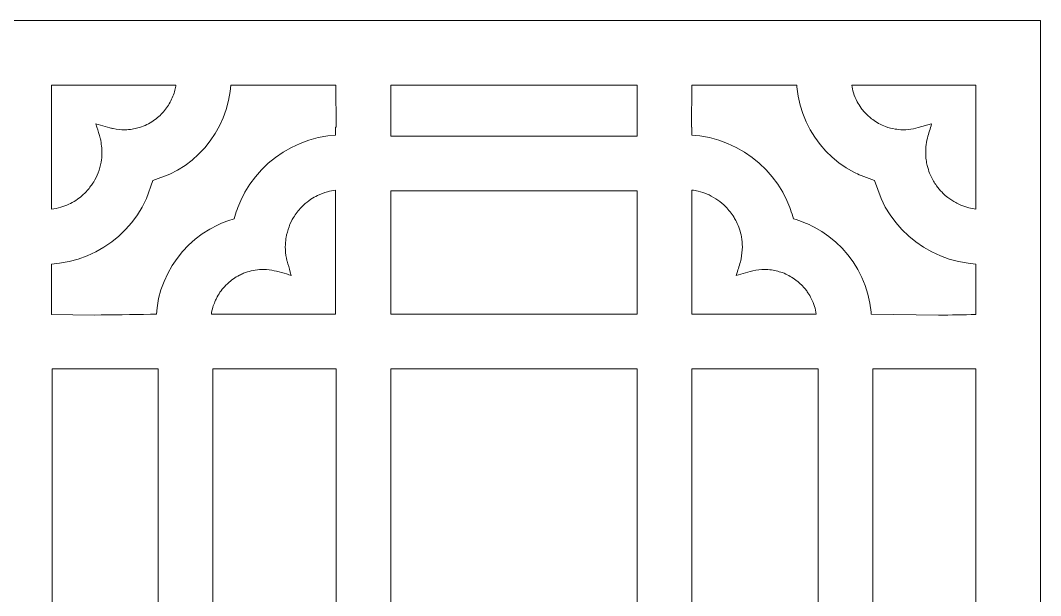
# Model space of a CAD drawing. Header units: centimetres. Extents: x 1.9 to 27.5, y 3.5 to 9.5.
# Drawn here: x 22.19 to 27.5, y 6.51 to 9.5 of the extents above; entities that cross this region are included whole.
import ezdxf

# ---------------------------------------------------------------- set-up
doc = ezdxf.new("R2010")
doc.units = ezdxf.units.CM
doc.header["$MEASUREMENT"] = 0
doc.layers.add('layer 1', color=7, linetype='Continuous')

msp = doc.modelspace()

# ---------------------------------------------------------------- linework, layer by layer
at = {"layer": 'layer 1', "color": 250, "lineweight": 9}
for points, knots in [([(27.5, 9.5), (27.5, 9.5), (27.5, 3.5124), (27.5, 3.5124), (27.5, 3.5124), (27.5, 3.5124), (15.51855, 3.5124), (15.51855, 3.5124), (15.51855, 3.5124), (15.51855, 3.5124), (15.51855, 9.5), (15.51855, 9.5), (15.51855, 9.5), (15.51855, 9.5), (27.5, 9.5), (27.5, 9.5)], [0, 0, 0, 0, 0.2, 0.2, 0.2, 0.2, 0.4, 0.4, 0.4, 0.4, 0.6, 0.6, 0.6, 0.6, 1, 1, 1, 1]), ([(22.99919, 9.16376), (22.99919, 9.16376), (22.35221, 9.16376), (22.35221, 9.16376), (22.35221, 9.16376), (22.35221, 9.16376), (22.35221, 8.51764), (22.35221, 8.51764)], [0, 0, 0, 0, 0.3333333, 0.3333333, 0.3333333, 0.3333333, 1, 1, 1, 1]), ([(23.33628, 8.56189), (23.33628, 8.56189), (23.35846, 8.60557), (23.35846, 8.60557), (23.35846, 8.60557), (23.35846, 8.60557), (23.38418, 8.64708), (23.38418, 8.64708), (23.38418, 8.64708), (23.38418, 8.64708), (23.41312, 8.6862), (23.41312, 8.6862), (23.41312, 8.6862), (23.41312, 8.6862), (23.4452, 8.72272), (23.4452, 8.72272), (23.4452, 8.72272), (23.4452, 8.72272), (23.48016, 8.75649), (23.48016, 8.75649), (23.48016, 8.75649), (23.48016, 8.75649), (23.5178, 8.78727), (23.5178, 8.78727), (23.5178, 8.78727), (23.5178, 8.78727), (23.55795, 8.81488), (23.55795, 8.81488), (23.55795, 8.81488), (23.55795, 8.81488), (23.60048, 8.83915), (23.60048, 8.83915), (23.60048, 8.83915), (23.60048, 8.83915), (23.64509, 8.85984), (23.64509, 8.85984), (23.64509, 8.85984), (23.64509, 8.85984), (23.69163, 8.87679), (23.69163, 8.87679), (23.69163, 8.87679), (23.69163, 8.87679), (23.73991, 8.88981), (23.73991, 8.88981), (23.73991, 8.88981), (23.73991, 8.88981), (23.78972, 8.89869), (23.78972, 8.89869), (23.78972, 8.89869), (23.78972, 8.89869), (23.83061, 8.90234), (23.83061, 8.90234), (23.83061, 8.90234), (23.83061, 8.90234), (23.83061, 8.94433), (23.83061, 8.94433), (23.83061, 8.94433), (23.83061, 8.94433), (23.83254, 8.94496), (23.83254, 8.94496), (23.83254, 8.94496), (23.83254, 8.94496), (23.83088, 9.16376), (23.83088, 9.16376), (23.83088, 9.16376), (23.83088, 9.16376), (23.28499, 9.16376), (23.28499, 9.16376), (23.28499, 9.16376), (23.28499, 9.16376), (23.28185, 9.12953), (23.28185, 9.12953), (23.28185, 9.12953), (23.28185, 9.12953), (23.27356, 9.08259), (23.27356, 9.08259), (23.27356, 9.08259), (23.27356, 9.08259), (23.26138, 9.03704), (23.26138, 9.03704), (23.26138, 9.03704), (23.26138, 9.03704), (23.24549, 8.99311), (23.24549, 8.99311), (23.24549, 8.99311), (23.24549, 8.99311), (23.22614, 8.95097), (23.22614, 8.95097), (23.22614, 8.95097), (23.22614, 8.95097), (23.20349, 8.91079), (23.20349, 8.91079), (23.20349, 8.91079), (23.20349, 8.91079), (23.17774, 8.87276), (23.17774, 8.87276), (23.17774, 8.87276), (23.17774, 8.87276), (23.14896, 8.83708), (23.14896, 8.83708), (23.14896, 8.83708), (23.14896, 8.83708), (23.11745, 8.80386), (23.11745, 8.80386), (23.11745, 8.80386), (23.11745, 8.80386), (23.08335, 8.77329), (23.08335, 8.77329), (23.08335, 8.77329), (23.08335, 8.77329), (23.04678, 8.74559), (23.04678, 8.74559), (23.04678, 8.74559), (23.04678, 8.74559), (23.00797, 8.72091), (23.00797, 8.72091), (23.00797, 8.72091), (23.00797, 8.72091), (22.96689, 8.69931), (22.96689, 8.69931), (22.96689, 8.69931), (22.96689, 8.69931), (22.87971, 8.66722), (22.87971, 8.66722), (22.87971, 8.66722), (22.87971, 8.66722), (22.84667, 8.57266), (22.84667, 8.57266), (22.84667, 8.57266), (22.84667, 8.57266), (22.82431, 8.52873), (22.82431, 8.52873), (22.82431, 8.52873), (22.82431, 8.52873), (22.79869, 8.48719), (22.79869, 8.48719), (22.79869, 8.48719), (22.79869, 8.48719), (22.76966, 8.44807), (22.76966, 8.44807), (22.76966, 8.44807), (22.76966, 8.44807), (22.73762, 8.41154), (22.73762, 8.41154), (22.73762, 8.41154), (22.73762, 8.41154), (22.70266, 8.37779), (22.70266, 8.37779), (22.70266, 8.37779), (22.70266, 8.37779), (22.66499, 8.34702), (22.66499, 8.34702), (22.66499, 8.34702), (22.66499, 8.34702), (22.62482, 8.31939), (22.62482, 8.31939), (22.62482, 8.31939), (22.62482, 8.31939), (22.58239, 8.29513), (22.58239, 8.29513), (22.58239, 8.29513), (22.58239, 8.29513), (22.53778, 8.27442), (22.53778, 8.27442), (22.53778, 8.27442), (22.53778, 8.27442), (22.4912, 8.25746), (22.4912, 8.25746), (22.4912, 8.25746), (22.4912, 8.25746), (22.44292, 8.24445), (22.44292, 8.24445), (22.44292, 8.24445), (22.44292, 8.24445), (22.3931, 8.23559), (22.3931, 8.23559), (22.3931, 8.23559), (22.3931, 8.23559), (22.35221, 8.23195), (22.35221, 8.23195), (22.35221, 8.23195), (22.35221, 8.23195), (22.35221, 7.96931), (22.35221, 7.96931), (22.35221, 7.96931), (22.35221, 7.96931), (22.57287, 7.96656), (22.57287, 7.96656)], [0, 0, 0, 0, 0.0208333, 0.0208333, 0.0208333, 0.0208333, 0.0416667, 0.0416667, 0.0416667, 0.0416667, 0.0625, 0.0625, 0.0625, 0.0625, 0.0833333, 0.0833333, 0.0833333, 0.0833333, 0.1041667, 0.1041667, 0.1041667, 0.1041667, 0.125, 0.125, 0.125, 0.125, 0.1458333, 0.1458333, 0.1458333, 0.1458333, 0.1666667, 0.1666667, 0.1666667, 0.1666667, 0.1875, 0.1875, 0.1875, 0.1875, 0.2083333, 0.2083333, 0.2083333, 0.2083333, 0.2291667, 0.2291667, 0.2291667, 0.2291667, 0.25, 0.25, 0.25, 0.25, 0.2708333, 0.2708333, 0.2708333, 0.2708333, 0.2916667, 0.2916667, 0.2916667, 0.2916667, 0.3125, 0.3125, 0.3125, 0.3125, 0.3333333, 0.3333333, 0.3333333, 0.3333333, 0.3541667, 0.3541667, 0.3541667, 0.3541667, 0.375, 0.375, 0.375, 0.375, 0.3958333, 0.3958333, 0.3958333, 0.3958333, 0.4166667, 0.4166667, 0.4166667, 0.4166667, 0.4375, 0.4375, 0.4375, 0.4375, 0.4583333, 0.4583333, 0.4583333, 0.4583333, 0.4791667, 0.4791667, 0.4791667, 0.4791667, 0.5, 0.5, 0.5, 0.5, 0.5208333, 0.5208333, 0.5208333, 0.5208333, 0.5416667, 0.5416667, 0.5416667, 0.5416667, 0.5625, 0.5625, 0.5625, 0.5625, 0.5833333, 0.5833333, 0.5833333, 0.5833333, 0.6041667, 0.6041667, 0.6041667, 0.6041667, 0.625, 0.625, 0.625, 0.625, 0.6458333, 0.6458333, 0.6458333, 0.6458333, 0.6666667, 0.6666667, 0.6666667, 0.6666667, 0.6875, 0.6875, 0.6875, 0.6875, 0.7083333, 0.7083333, 0.7083333, 0.7083333, 0.7291667, 0.7291667, 0.7291667, 0.7291667, 0.75, 0.75, 0.75, 0.75, 0.7708333, 0.7708333, 0.7708333, 0.7708333, 0.7916667, 0.7916667, 0.7916667, 0.7916667, 0.8125, 0.8125, 0.8125, 0.8125, 0.8333333, 0.8333333, 0.8333333, 0.8333333, 0.8541667, 0.8541667, 0.8541667, 0.8541667, 0.875, 0.875, 0.875, 0.875, 0.8958333, 0.8958333, 0.8958333, 0.8958333, 0.9166667, 0.9166667, 0.9166667, 0.9166667, 0.9375, 0.9375, 0.9375, 0.9375, 0.9583333, 0.9583333, 0.9583333, 0.9583333, 1, 1, 1, 1]), ([(22.65608, 8.94095), (22.66163, 8.93955), (22.66716, 8.93823), (22.6727, 8.93707), (22.6727, 8.93707), (22.69287, 8.93285), (22.71322, 8.93073), (22.73383, 8.93083), (22.73383, 8.93083), (22.74661, 8.93104), (22.75927, 8.93204), (22.77184, 8.93421), (22.77184, 8.93421), (22.78162, 8.9359), (22.79132, 8.93801), (22.80092, 8.94049), (22.80092, 8.94049), (22.82645, 8.94723), (22.85107, 8.95791), (22.8733, 8.97224), (22.8733, 8.97224), (22.89381, 8.9855), (22.91258, 9.00106), (22.92948, 9.01876), (22.92948, 9.01876), (22.93702, 9.0269), (22.94406, 9.03531), (22.95065, 9.04429), (22.95065, 9.04429), (22.96405, 9.06317), (22.9751, 9.08392), (22.98374, 9.10542), (22.98374, 9.10542), (22.98776, 9.1157), (22.99116, 9.12611), (22.99378, 9.13684), (22.99378, 9.13684), (22.99592, 9.14575), (22.99779, 9.15467), (22.99919, 9.16376)], [0, 0, 0, 0, 0.0909091, 0.0909091, 0.0909091, 0.0909091, 0.1818182, 0.1818182, 0.1818182, 0.1818182, 0.2727273, 0.2727273, 0.2727273, 0.2727273, 0.3636364, 0.3636364, 0.3636364, 0.3636364, 0.4545455, 0.4545455, 0.4545455, 0.4545455, 0.5454545, 0.5454545, 0.5454545, 0.5454545, 0.6363636, 0.6363636, 0.6363636, 0.6363636, 0.7272727, 0.7272727, 0.7272727, 0.7272727, 0.8181818, 0.8181818, 0.8181818, 0.8181818, 1, 1, 1, 1]), ([(24.11716, 8.89681), (24.11716, 8.89681), (25.40091, 8.89681), (25.40091, 8.89681), (25.40091, 8.89681), (25.40091, 8.89681), (25.40091, 9.16376), (25.40091, 9.16376), (25.40091, 9.16376), (25.40091, 9.16376), (24.11716, 9.16376), (24.11716, 9.16376), (24.11716, 9.16376), (24.11716, 9.16376), (24.11716, 8.89681), (24.11716, 8.89681)], [0, 0, 0, 0, 0.2, 0.2, 0.2, 0.2, 0.4, 0.4, 0.4, 0.4, 0.6, 0.6, 0.6, 0.6, 1, 1, 1, 1]), ([(26.24811, 9.05962), (26.24811, 9.05962), (26.23776, 9.10589), (26.23776, 9.10589), (26.23776, 9.10589), (26.23776, 9.10589), (26.23147, 9.15339), (26.23147, 9.15339), (26.23147, 9.15339), (26.23147, 9.15339), (26.23078, 9.16376), (26.23078, 9.16376), (26.23078, 9.16376), (26.23078, 9.16376), (25.68507, 9.16376), (25.68507, 9.16376), (25.68507, 9.16376), (25.68507, 9.16376), (25.68341, 8.94496), (25.68341, 8.94496), (25.68341, 8.94496), (25.68341, 8.94496), (25.68537, 8.94433), (25.68537, 8.94433), (25.68537, 8.94433), (25.68537, 8.94433), (25.68537, 8.90234), (25.68537, 8.90234), (25.68537, 8.90234), (25.68537, 8.90234), (25.72622, 8.89869), (25.72622, 8.89869), (25.72622, 8.89869), (25.72622, 8.89869), (25.77608, 8.88981), (25.77608, 8.88981), (25.77608, 8.88981), (25.77608, 8.88981), (25.82436, 8.87679), (25.82436, 8.87679), (25.82436, 8.87679), (25.82436, 8.87679), (25.87089, 8.85986), (25.87089, 8.85986), (25.87089, 8.85986), (25.87089, 8.85986), (25.91552, 8.83915), (25.91552, 8.83915), (25.91552, 8.83915), (25.91552, 8.83915), (25.95799, 8.81488), (25.95799, 8.81488), (25.95799, 8.81488), (25.95799, 8.81488), (25.99818, 8.78727), (25.99818, 8.78727), (25.99818, 8.78727), (25.99818, 8.78727), (26.03582, 8.75649), (26.03582, 8.75649), (26.03582, 8.75649), (26.03582, 8.75649), (26.07074, 8.72272), (26.07074, 8.72272), (26.07074, 8.72272), (26.07074, 8.72272), (26.10282, 8.6862), (26.10282, 8.6862), (26.10282, 8.6862), (26.10282, 8.6862), (26.13173, 8.64708), (26.13173, 8.64708), (26.13173, 8.64708), (26.13173, 8.64708), (26.15752, 8.60557), (26.15752, 8.60557), (26.15752, 8.60557), (26.15752, 8.60557), (26.1797, 8.5619), (26.1797, 8.5619)], [0, 0, 0, 0, 0.047619, 0.047619, 0.047619, 0.047619, 0.0952381, 0.0952381, 0.0952381, 0.0952381, 0.1428571, 0.1428571, 0.1428571, 0.1428571, 0.1904762, 0.1904762, 0.1904762, 0.1904762, 0.2380952, 0.2380952, 0.2380952, 0.2380952, 0.2857143, 0.2857143, 0.2857143, 0.2857143, 0.3333333, 0.3333333, 0.3333333, 0.3333333, 0.3809524, 0.3809524, 0.3809524, 0.3809524, 0.4285714, 0.4285714, 0.4285714, 0.4285714, 0.4761905, 0.4761905, 0.4761905, 0.4761905, 0.5238095, 0.5238095, 0.5238095, 0.5238095, 0.5714286, 0.5714286, 0.5714286, 0.5714286, 0.6190476, 0.6190476, 0.6190476, 0.6190476, 0.6666667, 0.6666667, 0.6666667, 0.6666667, 0.7142857, 0.7142857, 0.7142857, 0.7142857, 0.7619048, 0.7619048, 0.7619048, 0.7619048, 0.8095238, 0.8095238, 0.8095238, 0.8095238, 0.8571429, 0.8571429, 0.8571429, 0.8571429, 0.9047619, 0.9047619, 0.9047619, 0.9047619, 1, 1, 1, 1]), ([(26.51679, 9.16376), (26.51876, 9.14979), (26.52216, 9.13612), (26.52597, 9.12252), (26.52597, 9.12252), (26.53138, 9.10681), (26.53784, 9.09162), (26.54543, 9.07682), (26.54543, 9.07682), (26.55154, 9.06516), (26.55826, 9.05407), (26.56594, 9.04336), (26.56594, 9.04336), (26.57123, 9.0362), (26.57678, 9.02934), (26.5828, 9.02282), (26.5828, 9.02282), (26.59597, 9.00843), (26.61056, 8.99545), (26.62623, 8.98375)], [0, 0, 0, 0, 0.1666667, 0.1666667, 0.1666667, 0.1666667, 0.3333333, 0.3333333, 0.3333333, 0.3333333, 0.5, 0.5, 0.5, 0.5, 0.6666667, 0.6666667, 0.6666667, 0.6666667, 1, 1, 1, 1]), ([(27.16373, 8.51766), (27.16373, 8.51766), (27.16373, 9.16376), (27.16373, 9.16376), (27.16373, 9.16376), (27.16373, 9.16376), (26.51679, 9.16376), (26.51679, 9.16376)], [0, 0, 0, 0, 0.3333333, 0.3333333, 0.3333333, 0.3333333, 1, 1, 1, 1]), ([(26.52815, 8.70979), (26.52815, 8.70979), (26.48837, 8.73285), (26.48837, 8.73285), (26.48837, 8.73285), (26.48837, 8.73285), (26.45061, 8.75909), (26.45061, 8.75909), (26.45061, 8.75909), (26.45061, 8.75909), (26.41521, 8.78822), (26.41521, 8.78822), (26.41521, 8.78822), (26.41521, 8.78822), (26.38243, 8.82014), (26.38243, 8.82014), (26.38243, 8.82014), (26.38243, 8.82014), (26.35227, 8.85462), (26.35227, 8.85462), (26.35227, 8.85462), (26.35227, 8.85462), (26.32497, 8.8915), (26.32497, 8.8915), (26.32497, 8.8915), (26.32497, 8.8915), (26.30067, 8.93062), (26.30067, 8.93062), (26.30067, 8.93062), (26.30067, 8.93062), (26.27971, 8.97179), (26.27971, 8.97179), (26.27971, 8.97179), (26.27971, 8.97179), (26.26208, 9.01486), (26.26208, 9.01486), (26.26208, 9.01486), (26.26208, 9.01486), (26.24811, 9.05962), (26.24811, 9.05962)], [0, 0, 0, 0, 0.0909091, 0.0909091, 0.0909091, 0.0909091, 0.1818182, 0.1818182, 0.1818182, 0.1818182, 0.2727273, 0.2727273, 0.2727273, 0.2727273, 0.3636364, 0.3636364, 0.3636364, 0.3636364, 0.4545455, 0.4545455, 0.4545455, 0.4545455, 0.5454545, 0.5454545, 0.5454545, 0.5454545, 0.6363636, 0.6363636, 0.6363636, 0.6363636, 0.7272727, 0.7272727, 0.7272727, 0.7272727, 0.8181818, 0.8181818, 0.8181818, 0.8181818, 1, 1, 1, 1]), ([(26.62623, 8.98375), (26.63593, 8.97653), (26.64601, 8.96974), (26.65666, 8.96382), (26.65666, 8.96382), (26.66844, 8.95744), (26.68063, 8.95212), (26.69306, 8.9471), (26.69306, 8.9471), (26.70974, 8.94162), (26.72659, 8.93732), (26.74387, 8.93427), (26.74387, 8.93427), (26.74867, 8.93343), (26.75344, 8.93272), (26.75842, 8.93206), (26.75842, 8.93206), (26.77618, 8.9308), (26.79409, 8.9301), (26.81189, 8.93209), (26.81189, 8.93209), (26.82935, 8.93408), (26.84655, 8.93739), (26.86358, 8.94193)], [0, 0, 0, 0, 0.1428571, 0.1428571, 0.1428571, 0.1428571, 0.2857143, 0.2857143, 0.2857143, 0.2857143, 0.4285714, 0.4285714, 0.4285714, 0.4285714, 0.5714286, 0.5714286, 0.5714286, 0.5714286, 0.7142857, 0.7142857, 0.7142857, 0.7142857, 1, 1, 1, 1]), ([(22.58807, 8.94372), (22.58807, 8.94372), (22.58274, 8.96109), (22.58274, 8.96109), (22.58274, 8.96109), (22.58274, 8.96109), (22.65608, 8.94095), (22.65608, 8.94095)], [0, 0, 0, 0, 0.3333333, 0.3333333, 0.3333333, 0.3333333, 1, 1, 1, 1]), ([(26.9329, 8.96103), (26.92556, 8.9366), (26.91801, 8.91222), (26.91094, 8.88774), (26.91094, 8.88774), (26.90753, 8.8725), (26.90496, 8.85724), (26.90339, 8.84174), (26.90339, 8.84174), (26.90225, 8.82981), (26.90177, 8.81802), (26.90195, 8.80604), (26.90195, 8.80604), (26.90216, 8.7954), (26.90295, 8.78498), (26.90426, 8.77443), (26.90426, 8.77443), (26.90562, 8.76423), (26.90762, 8.75431), (26.91007, 8.74434), (26.91007, 8.74434), (26.91343, 8.73082), (26.91749, 8.71764), (26.92251, 8.70463), (26.92251, 8.70463), (26.9281, 8.69031), (26.93473, 8.67663), (26.94251, 8.66337), (26.94251, 8.66337), (26.94747, 8.65503), (26.95281, 8.64714), (26.95852, 8.63932), (26.95852, 8.63932), (26.96738, 8.62742), (26.97677, 8.61615), (26.98689, 8.60522)], [0, 0, 0, 0, 0.1, 0.1, 0.1, 0.1, 0.2, 0.2, 0.2, 0.2, 0.3, 0.3, 0.3, 0.3, 0.4, 0.4, 0.4, 0.4, 0.5, 0.5, 0.5, 0.5, 0.6, 0.6, 0.6, 0.6, 0.7, 0.7, 0.7, 0.7, 0.8, 0.8, 0.8, 0.8, 1, 1, 1, 1]), ([(22.47779, 8.56346), (22.50018, 8.57769), (22.52066, 8.59525), (22.53812, 8.61525), (22.53812, 8.61525), (22.55017, 8.62917), (22.56122, 8.64388), (22.57126, 8.65938), (22.57126, 8.65938), (22.57986, 8.67442), (22.58802, 8.68977), (22.59413, 8.70602), (22.59413, 8.70602), (22.60081, 8.7245), (22.60627, 8.74329), (22.6098, 8.76262), (22.6098, 8.76262), (22.61237, 8.77746), (22.61386, 8.79229), (22.61421, 8.80737), (22.61421, 8.80737), (22.61452, 8.83315), (22.61125, 8.85901), (22.60579, 8.8842)], [0, 0, 0, 0, 0.1428571, 0.1428571, 0.1428571, 0.1428571, 0.2857143, 0.2857143, 0.2857143, 0.2857143, 0.4285714, 0.4285714, 0.4285714, 0.4285714, 0.5714286, 0.5714286, 0.5714286, 0.5714286, 0.7142857, 0.7142857, 0.7142857, 0.7142857, 1, 1, 1, 1]), ([(27.16373, 7.96914), (27.16373, 7.96914), (27.16373, 8.23195), (27.16373, 8.23195), (27.16373, 8.23195), (27.16373, 8.23195), (27.12288, 8.23559), (27.12288, 8.23559), (27.12288, 8.23559), (27.12288, 8.23559), (27.07303, 8.24445), (27.07303, 8.24445), (27.07303, 8.24445), (27.07303, 8.24445), (27.02479, 8.25746), (27.02479, 8.25746), (27.02479, 8.25746), (27.02479, 8.25746), (26.97825, 8.27442), (26.97825, 8.27442), (26.97825, 8.27442), (26.97825, 8.27442), (26.93356, 8.29513), (26.93356, 8.29513), (26.93356, 8.29513), (26.93356, 8.29513), (26.89112, 8.31939), (26.89112, 8.31939), (26.89112, 8.31939), (26.89112, 8.31939), (26.85096, 8.34702), (26.85096, 8.34702), (26.85096, 8.34702), (26.85096, 8.34702), (26.81329, 8.37779), (26.81329, 8.37779), (26.81329, 8.37779), (26.81329, 8.37779), (26.77836, 8.41154), (26.77836, 8.41154), (26.77836, 8.41154), (26.77836, 8.41154), (26.74632, 8.44807), (26.74632, 8.44807), (26.74632, 8.44807), (26.74632, 8.44807), (26.71734, 8.48719), (26.71734, 8.48719), (26.71734, 8.48719), (26.71734, 8.48719), (26.69163, 8.52873), (26.69163, 8.52873), (26.69163, 8.52873), (26.69163, 8.52873), (26.6694, 8.57238), (26.6694, 8.57238), (26.6694, 8.57238), (26.6694, 8.57238), (26.63588, 8.66687), (26.63588, 8.66687), (26.63588, 8.66687), (26.63588, 8.66687), (26.56594, 8.692), (26.56594, 8.692)], [0, 0, 0, 0, 0.0588235, 0.0588235, 0.0588235, 0.0588235, 0.1176471, 0.1176471, 0.1176471, 0.1176471, 0.1764706, 0.1764706, 0.1764706, 0.1764706, 0.2352941, 0.2352941, 0.2352941, 0.2352941, 0.2941176, 0.2941176, 0.2941176, 0.2941176, 0.3529412, 0.3529412, 0.3529412, 0.3529412, 0.4117647, 0.4117647, 0.4117647, 0.4117647, 0.4705882, 0.4705882, 0.4705882, 0.4705882, 0.5294118, 0.5294118, 0.5294118, 0.5294118, 0.5882353, 0.5882353, 0.5882353, 0.5882353, 0.6470588, 0.6470588, 0.6470588, 0.6470588, 0.7058824, 0.7058824, 0.7058824, 0.7058824, 0.7647059, 0.7647059, 0.7647059, 0.7647059, 0.8235294, 0.8235294, 0.8235294, 0.8235294, 0.8823529, 0.8823529, 0.8823529, 0.8823529, 1, 1, 1, 1]), ([(23.18358, 7.97051), (23.18358, 7.97051), (23.83061, 7.97051), (23.83061, 7.97051), (23.83061, 7.97051), (23.83061, 7.97051), (23.83061, 8.61663), (23.83061, 8.61663)], [0, 0, 0, 0, 0.3333333, 0.3333333, 0.3333333, 0.3333333, 1, 1, 1, 1]), ([(23.83061, 8.61663), (23.81613, 8.61484), (23.8019, 8.61222), (23.78779, 8.60844), (23.78779, 8.60844), (23.76998, 8.60355), (23.75273, 8.59706), (23.73632, 8.58869), (23.73632, 8.58869), (23.72445, 8.58262), (23.71293, 8.576), (23.70176, 8.56873)], [0, 0, 0, 0, 0.25, 0.25, 0.25, 0.25, 0.5, 0.5, 0.5, 0.5, 1, 1, 1, 1]), ([(24.11716, 7.97051), (24.11716, 7.97051), (25.40091, 7.97051), (25.40091, 7.97051), (25.40091, 7.97051), (25.40091, 7.97051), (25.40091, 8.61241), (25.40091, 8.61241), (25.40091, 8.61241), (25.40091, 8.61241), (24.11716, 8.61241), (24.11716, 8.61241), (24.11716, 8.61241), (24.11716, 8.61241), (24.11716, 7.97051), (24.11716, 7.97051)], [0, 0, 0, 0, 0.2, 0.2, 0.2, 0.2, 0.4, 0.4, 0.4, 0.4, 0.6, 0.6, 0.6, 0.6, 1, 1, 1, 1]), ([(25.68537, 8.61664), (25.68537, 8.61664), (25.68537, 7.97051), (25.68537, 7.97051), (25.68537, 7.97051), (25.68537, 7.97051), (26.33236, 7.97051), (26.33236, 7.97051)], [0, 0, 0, 0, 0.3333333, 0.3333333, 0.3333333, 0.3333333, 1, 1, 1, 1]), ([(25.92211, 8.19303), (25.92887, 8.21505), (25.93655, 8.23697), (25.94096, 8.25965), (25.94096, 8.25965), (25.94476, 8.27988), (25.94694, 8.3003), (25.94755, 8.32089), (25.94755, 8.32089), (25.94712, 8.33853), (25.94568, 8.35603), (25.94271, 8.37345), (25.94271, 8.37345), (25.94013, 8.38696), (25.93681, 8.4001), (25.93262, 8.41318), (25.93262, 8.41318), (25.92818, 8.42662), (25.92293, 8.43972), (25.91661, 8.4524), (25.91661, 8.4524), (25.91267, 8.46), (25.90865, 8.4675), (25.90442, 8.4749), (25.90442, 8.4749), (25.89133, 8.49516), (25.87644, 8.51407), (25.85985, 8.53159), (25.85985, 8.53159), (25.84741, 8.54337), (25.83449, 8.55456), (25.82052, 8.56446), (25.82052, 8.56446), (25.80576, 8.57471), (25.79031, 8.58353), (25.77412, 8.59141), (25.77412, 8.59141), (25.77102, 8.59296), (25.76787, 8.59445), (25.76464, 8.59591), (25.76464, 8.59591), (25.74927, 8.60193), (25.7337, 8.6073), (25.71763, 8.61108), (25.71763, 8.61108), (25.70694, 8.61352), (25.69619, 8.6153), (25.68537, 8.61664)], [0, 0, 0, 0, 0.0769231, 0.0769231, 0.0769231, 0.0769231, 0.1538462, 0.1538462, 0.1538462, 0.1538462, 0.2307692, 0.2307692, 0.2307692, 0.2307692, 0.3076923, 0.3076923, 0.3076923, 0.3076923, 0.3846154, 0.3846154, 0.3846154, 0.3846154, 0.4615385, 0.4615385, 0.4615385, 0.4615385, 0.5384615, 0.5384615, 0.5384615, 0.5384615, 0.6153846, 0.6153846, 0.6153846, 0.6153846, 0.6923077, 0.6923077, 0.6923077, 0.6923077, 0.7692308, 0.7692308, 0.7692308, 0.7692308, 0.8461538, 0.8461538, 0.8461538, 0.8461538, 1, 1, 1, 1]), ([(22.35221, 8.51764), (22.36857, 8.51965), (22.38464, 8.52283), (22.40049, 8.5274), (22.40049, 8.5274), (22.4145, 8.53159), (22.42807, 8.5367), (22.4413, 8.54299), (22.4413, 8.54299), (22.45387, 8.54909), (22.46601, 8.55597), (22.47779, 8.56346)], [0, 0, 0, 0, 0.25, 0.25, 0.25, 0.25, 0.5, 0.5, 0.5, 0.5, 1, 1, 1, 1]), ([(23.21568, 8.43483), (23.24396, 8.44747), (23.27272, 8.45928), (23.30271, 8.4674), (23.30271, 8.4674), (23.31093, 8.49987), (23.32305, 8.53115), (23.33628, 8.56189)], [0, 0, 0, 0, 0.3333333, 0.3333333, 0.3333333, 0.3333333, 1, 1, 1, 1]), ([(23.70176, 8.56873), (23.68805, 8.55963), (23.6753, 8.5496), (23.66334, 8.53839), (23.66334, 8.53839), (23.65941, 8.53464), (23.65557, 8.53082), (23.65181, 8.52689), (23.65181, 8.52689), (23.63684, 8.51087), (23.62344, 8.49326), (23.61156, 8.4749), (23.61156, 8.4749), (23.60262, 8.45925), (23.5941, 8.44332), (23.58799, 8.42638), (23.58799, 8.42638), (23.58144, 8.40792), (23.57634, 8.38919), (23.57254, 8.36998)], [0, 0, 0, 0, 0.1666667, 0.1666667, 0.1666667, 0.1666667, 0.3333333, 0.3333333, 0.3333333, 0.3333333, 0.5, 0.5, 0.5, 0.5, 0.6666667, 0.6666667, 0.6666667, 0.6666667, 1, 1, 1, 1]), ([(26.1797, 8.5619), (26.19293, 8.53117), (26.20502, 8.49987), (26.21323, 8.4674), (26.21323, 8.4674), (26.25072, 8.4572), (26.2863, 8.44176), (26.32097, 8.42448)], [0, 0, 0, 0, 0.3333333, 0.3333333, 0.3333333, 0.3333333, 1, 1, 1, 1]), ([(26.99048, 8.60156), (26.9993, 8.59329), (27.00837, 8.58519), (27.01794, 8.5777), (27.01794, 8.5777), (27.03069, 8.56787), (27.04413, 8.55926), (27.05818, 8.55151), (27.05818, 8.55151), (27.06682, 8.54682), (27.07555, 8.54248), (27.08442, 8.53836), (27.08442, 8.53836), (27.09799, 8.5331), (27.11174, 8.52847), (27.12572, 8.52437), (27.12572, 8.52437), (27.13829, 8.52154), (27.15095, 8.51924), (27.16373, 8.51766)], [0, 0, 0, 0, 0.1666667, 0.1666667, 0.1666667, 0.1666667, 0.3333333, 0.3333333, 0.3333333, 0.3333333, 0.5, 0.5, 0.5, 0.5, 0.6666667, 0.6666667, 0.6666667, 0.6666667, 1, 1, 1, 1]), ([(22.92145, 8.09723), (22.92145, 8.09723), (22.93729, 8.14118), (22.93729, 8.14118), (22.93729, 8.14118), (22.93729, 8.14118), (22.95663, 8.18332), (22.95663, 8.18332), (22.95663, 8.18332), (22.95663, 8.18332), (22.97933, 8.22348), (22.97933, 8.22348), (22.97933, 8.22348), (22.97933, 8.22348), (23.00509, 8.2615), (23.00509, 8.2615), (23.00509, 8.2615), (23.00509, 8.2615), (23.03386, 8.29721), (23.03386, 8.29721), (23.03386, 8.29721), (23.03386, 8.29721), (23.06537, 8.33044), (23.06537, 8.33044), (23.06537, 8.33044), (23.06537, 8.33044), (23.09951, 8.36097), (23.09951, 8.36097), (23.09951, 8.36097), (23.09951, 8.36097), (23.136, 8.38868), (23.136, 8.38868), (23.136, 8.38868), (23.136, 8.38868), (23.1749, 8.41337), (23.1749, 8.41337), (23.1749, 8.41337), (23.1749, 8.41337), (23.21568, 8.43483), (23.21568, 8.43483)], [0, 0, 0, 0, 0.0909091, 0.0909091, 0.0909091, 0.0909091, 0.1818182, 0.1818182, 0.1818182, 0.1818182, 0.2727273, 0.2727273, 0.2727273, 0.2727273, 0.3636364, 0.3636364, 0.3636364, 0.3636364, 0.4545455, 0.4545455, 0.4545455, 0.4545455, 0.5454545, 0.5454545, 0.5454545, 0.5454545, 0.6363636, 0.6363636, 0.6363636, 0.6363636, 0.7272727, 0.7272727, 0.7272727, 0.7272727, 0.8181818, 0.8181818, 0.8181818, 0.8181818, 1, 1, 1, 1]), ([(26.32097, 8.42448), (26.32097, 8.42448), (26.36077, 8.40142), (26.36077, 8.40142), (26.36077, 8.40142), (26.36077, 8.40142), (26.39846, 8.3752), (26.39846, 8.3752), (26.39846, 8.3752), (26.39846, 8.3752), (26.43386, 8.34603), (26.43386, 8.34603), (26.43386, 8.34603), (26.43386, 8.34603), (26.46668, 8.31415), (26.46668, 8.31415), (26.46668, 8.31415), (26.46668, 8.31415), (26.49689, 8.27966), (26.49689, 8.27966), (26.49689, 8.27966), (26.49689, 8.27966), (26.52413, 8.24278), (26.52413, 8.24278), (26.52413, 8.24278), (26.52413, 8.24278), (26.54839, 8.20366), (26.54839, 8.20366), (26.54839, 8.20366), (26.54839, 8.20366), (26.56944, 8.16248), (26.56944, 8.16248), (26.56944, 8.16248), (26.56944, 8.16248), (26.58703, 8.11941), (26.58703, 8.11941), (26.58703, 8.11941), (26.58703, 8.11941), (26.60104, 8.07464), (26.60104, 8.07464), (26.60104, 8.07464), (26.60104, 8.07464), (26.61138, 8.02838), (26.61138, 8.02838), (26.61138, 8.02838), (26.61138, 8.02838), (26.61763, 7.98087), (26.61763, 7.98087), (26.61763, 7.98087), (26.61763, 7.98087), (26.61833, 7.97042), (26.61833, 7.97042), (26.61833, 7.97042), (26.61833, 7.97042), (26.96839, 7.96654), (26.96839, 7.96654)], [0, 0, 0, 0, 0.0666667, 0.0666667, 0.0666667, 0.0666667, 0.1333333, 0.1333333, 0.1333333, 0.1333333, 0.2, 0.2, 0.2, 0.2, 0.2666667, 0.2666667, 0.2666667, 0.2666667, 0.3333333, 0.3333333, 0.3333333, 0.3333333, 0.4, 0.4, 0.4, 0.4, 0.4666667, 0.4666667, 0.4666667, 0.4666667, 0.5333333, 0.5333333, 0.5333333, 0.5333333, 0.6, 0.6, 0.6, 0.6, 0.6666667, 0.6666667, 0.6666667, 0.6666667, 0.7333333, 0.7333333, 0.7333333, 0.7333333, 0.8, 0.8, 0.8, 0.8, 0.8666667, 0.8666667, 0.8666667, 0.8666667, 1, 1, 1, 1]), ([(23.57184, 8.36623), (23.57001, 8.35115), (23.56887, 8.33606), (23.56839, 8.32087), (23.56839, 8.32087), (23.56905, 8.30125), (23.57105, 8.28187), (23.5745, 8.26256), (23.5745, 8.26256), (23.5755, 8.25721), (23.5766, 8.25186), (23.57778, 8.24655), (23.57778, 8.24655), (23.58319, 8.2278), (23.58896, 8.20915), (23.59455, 8.19046)], [0, 0, 0, 0, 0.2, 0.2, 0.2, 0.2, 0.4, 0.4, 0.4, 0.4, 0.6, 0.6, 0.6, 0.6, 1, 1, 1, 1]), ([(23.59978, 8.17306), (23.59135, 8.17542), (23.58293, 8.17775), (23.57455, 8.18013), (23.57455, 8.18013), (23.54067, 8.18971), (23.50671, 8.20018), (23.47143, 8.20279), (23.47143, 8.20279), (23.45913, 8.20362), (23.44672, 8.20348), (23.43446, 8.2029), (23.43446, 8.2029), (23.41975, 8.20205), (23.40526, 8.1993), (23.39098, 8.19604), (23.39098, 8.19604), (23.37749, 8.19285), (23.36449, 8.1888), (23.35161, 8.18372), (23.35161, 8.18372), (23.3441, 8.18067), (23.33681, 8.17734), (23.32951, 8.17367), (23.32951, 8.17367), (23.30773, 8.16226), (23.28774, 8.14765), (23.2694, 8.13116), (23.2694, 8.13116), (23.2639, 8.12609), (23.25858, 8.12089), (23.25342, 8.11553), (23.25342, 8.11553), (23.24426, 8.10593), (23.23614, 8.09557), (23.22864, 8.0847), (23.22864, 8.0847), (23.22173, 8.0744), (23.21557, 8.06388), (23.20995, 8.05286), (23.20995, 8.05286), (23.20725, 8.0473), (23.20466, 8.04171), (23.20218, 8.03601), (23.20218, 8.03601), (23.19816, 8.02661), (23.19424, 8.01701), (23.19154, 8.00718), (23.19154, 8.00718), (23.18829, 7.99507), (23.18542, 7.9829), (23.18358, 7.97051)], [0, 0, 0, 0, 0.0714286, 0.0714286, 0.0714286, 0.0714286, 0.1428571, 0.1428571, 0.1428571, 0.1428571, 0.2142857, 0.2142857, 0.2142857, 0.2142857, 0.2857143, 0.2857143, 0.2857143, 0.2857143, 0.3571429, 0.3571429, 0.3571429, 0.3571429, 0.4285714, 0.4285714, 0.4285714, 0.4285714, 0.5, 0.5, 0.5, 0.5, 0.5714286, 0.5714286, 0.5714286, 0.5714286, 0.6428571, 0.6428571, 0.6428571, 0.6428571, 0.7142857, 0.7142857, 0.7142857, 0.7142857, 0.7857143, 0.7857143, 0.7857143, 0.7857143, 0.8571429, 0.8571429, 0.8571429, 0.8571429, 1, 1, 1, 1]), ([(25.98767, 8.1929), (25.98767, 8.1929), (25.91595, 8.17306), (25.91595, 8.17306), (25.91595, 8.17306), (25.91595, 8.17306), (25.92211, 8.19303), (25.92211, 8.19303)], [0, 0, 0, 0, 0.3333333, 0.3333333, 0.3333333, 0.3333333, 1, 1, 1, 1]), ([(26.21821, 8.154), (26.209, 8.16051), (26.19975, 8.16656), (26.18974, 8.17191), (26.18974, 8.17191), (26.17879, 8.17765), (26.16752, 8.18257), (26.15604, 8.18716), (26.15604, 8.18716), (26.13478, 8.1943), (26.113, 8.19931), (26.09079, 8.20222), (26.09079, 8.20222), (26.07681, 8.20323), (26.0628, 8.20357), (26.04887, 8.20327), (26.04887, 8.20327), (26.02814, 8.20161), (26.00775, 8.19814), (25.98767, 8.1929)], [0, 0, 0, 0, 0.1666667, 0.1666667, 0.1666667, 0.1666667, 0.3333333, 0.3333333, 0.3333333, 0.3333333, 0.5, 0.5, 0.5, 0.5, 0.6666667, 0.6666667, 0.6666667, 0.6666667, 1, 1, 1, 1]), ([(26.33236, 7.97051), (26.33031, 7.98446), (26.32699, 7.99816), (26.32315, 8.01172), (26.32315, 8.01172), (26.31842, 8.02543), (26.31298, 8.03867), (26.30665, 8.05171), (26.30665, 8.05171), (26.30123, 8.06249), (26.29525, 8.07282), (26.28866, 8.08289), (26.28866, 8.08289), (26.2846, 8.08886), (26.28037, 8.09464), (26.27591, 8.10029), (26.27591, 8.10029), (26.26273, 8.11653), (26.24772, 8.13095), (26.23142, 8.14405), (26.23142, 8.14405), (26.22706, 8.14746), (26.22262, 8.15077), (26.21821, 8.154)], [0, 0, 0, 0, 0.1428571, 0.1428571, 0.1428571, 0.1428571, 0.2857143, 0.2857143, 0.2857143, 0.2857143, 0.4285714, 0.4285714, 0.4285714, 0.4285714, 0.5714286, 0.5714286, 0.5714286, 0.5714286, 0.7142857, 0.7142857, 0.7142857, 0.7142857, 1, 1, 1, 1]), ([(22.86766, 7.97021), (22.86766, 7.97021), (22.89783, 7.9704), (22.89783, 7.9704), (22.89783, 7.9704), (22.89783, 7.9704), (22.90097, 8.00473), (22.90097, 8.00473), (22.90097, 8.00473), (22.90097, 8.00473), (22.90926, 8.05171), (22.90926, 8.05171), (22.90926, 8.05171), (22.90926, 8.05171), (22.92145, 8.09723), (22.92145, 8.09723)], [0, 0, 0, 0, 0.2, 0.2, 0.2, 0.2, 0.4, 0.4, 0.4, 0.4, 0.6, 0.6, 0.6, 0.6, 1, 1, 1, 1]), ([(22.90642, 7.6861), (22.90642, 7.6861), (22.35434, 7.6861), (22.35434, 7.6861), (22.35434, 7.6861), (22.35434, 7.6861), (22.35434, 5.32631), (22.35434, 5.32631), (22.35434, 5.32631), (22.35434, 5.32631), (22.90642, 5.32631), (22.90642, 5.32631), (22.90642, 5.32631), (22.90642, 5.32631), (22.90642, 7.6861), (22.90642, 7.6861)], [0, 0, 0, 0, 0.2, 0.2, 0.2, 0.2, 0.4, 0.4, 0.4, 0.4, 0.6, 0.6, 0.6, 0.6, 1, 1, 1, 1]), ([(23.83271, 7.6861), (23.83271, 7.6861), (23.19083, 7.6861), (23.19083, 7.6861), (23.19083, 7.6861), (23.19083, 7.6861), (23.19083, 5.32631), (23.19083, 5.32631), (23.19083, 5.32631), (23.19083, 5.32631), (23.83271, 5.32631), (23.83271, 5.32631), (23.83271, 5.32631), (23.83271, 5.32631), (23.83271, 7.6861), (23.83271, 7.6861)], [0, 0, 0, 0, 0.2, 0.2, 0.2, 0.2, 0.4, 0.4, 0.4, 0.4, 0.6, 0.6, 0.6, 0.6, 1, 1, 1, 1]), ([(24.11716, 5.32631), (24.11716, 5.32631), (25.40091, 5.32631), (25.40091, 5.32631), (25.40091, 5.32631), (25.40091, 5.32631), (25.40091, 7.6861), (25.40091, 7.6861), (25.40091, 7.6861), (25.40091, 7.6861), (24.11716, 7.6861), (24.11716, 7.6861), (24.11716, 7.6861), (24.11716, 7.6861), (24.11716, 5.32631), (24.11716, 5.32631)], [0, 0, 0, 0, 0.2, 0.2, 0.2, 0.2, 0.4, 0.4, 0.4, 0.4, 0.6, 0.6, 0.6, 0.6, 1, 1, 1, 1]), ([(26.34222, 7.6861), (26.34222, 7.6861), (25.68537, 7.6861), (25.68537, 7.6861), (25.68537, 7.6861), (25.68537, 7.6861), (25.68537, 5.32631), (25.68537, 5.32631), (25.68537, 5.32631), (25.68537, 5.32631), (26.34222, 5.32631), (26.34222, 5.32631), (26.34222, 5.32631), (26.34222, 5.32631), (26.34222, 7.6861), (26.34222, 7.6861)], [0, 0, 0, 0, 0.2, 0.2, 0.2, 0.2, 0.4, 0.4, 0.4, 0.4, 0.6, 0.6, 0.6, 0.6, 1, 1, 1, 1]), ([(26.62663, 5.32631), (26.62663, 5.32631), (27.16373, 5.32631), (27.16373, 5.32631), (27.16373, 5.32631), (27.16373, 5.32631), (27.16373, 7.6861), (27.16373, 7.6861), (27.16373, 7.6861), (27.16373, 7.6861), (26.62663, 7.6861), (26.62663, 7.6861), (26.62663, 7.6861), (26.62663, 7.6861), (26.62663, 5.32631), (26.62663, 5.32631)], [0, 0, 0, 0, 0.2, 0.2, 0.2, 0.2, 0.4, 0.4, 0.4, 0.4, 0.6, 0.6, 0.6, 0.6, 1, 1, 1, 1])]:
    msp.add_open_spline(points, degree=3, knots=knots, dxfattribs=at)
for points in [[(22.605, 8.88775), (22.59968, 8.90648), (22.59379, 8.92508), (22.58807, 8.94372)], [(26.86358, 8.94193), (26.86358, 8.94193), (26.9329, 8.96103), (26.9329, 8.96103)], [(22.60579, 8.8842), (22.60579, 8.8842), (22.605, 8.88775), (22.605, 8.88775)], [(26.56594, 8.692), (26.5532, 8.69762), (26.54063, 8.7036), (26.52815, 8.70979)], [(26.98689, 8.60522), (26.98689, 8.60522), (26.99048, 8.60156), (26.99048, 8.60156)], [(23.57254, 8.36998), (23.57254, 8.36998), (23.57184, 8.36623), (23.57184, 8.36623)], [(23.59455, 8.19046), (23.59455, 8.19046), (23.59978, 8.17306), (23.59978, 8.17306)], [(22.57287, 7.96656), (22.67109, 7.9673), (22.76936, 7.96929), (22.86766, 7.97021)], [(26.96839, 7.96654), (27.03347, 7.96643), (27.09865, 7.967), (27.16373, 7.96914)]]:
    msp.add_open_spline(points, degree=3, dxfattribs=at)

doc.saveas('drawing.dxf')
